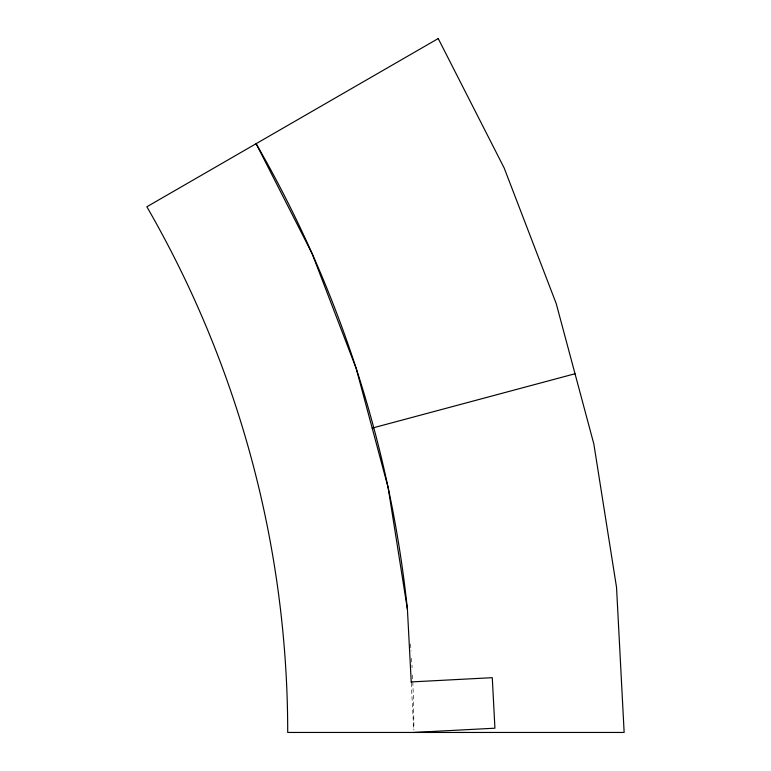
<?xml version="1.0" encoding="UTF-8"?>
<svg xmlns="http://www.w3.org/2000/svg" width="771" height="771" viewBox="0 0 771 771"><rect width="100%" height="100%" fill="white"/><g stroke="black" fill="none" stroke-linecap="round" stroke-linejoin="round"><path stroke-width="0.58" stroke-dasharray="3.85 2.89" d="M411.29 683.125L413.748 730.06M410.538 643.92A1177.529 1177.529 0 0 1 411.059 651.09M411.531 658.261A1177.529 1177.529 0 0 1 412.1 667.831M412.475 675.01A1177.529 1177.529 0 0 1 413.873 730.06"/><path stroke-width="1.16" d="M372.191 428.098L575.021 373.752M411.222 681.93L492.284 677.68L494.924 728.2L413.873 732.45M407.425 609.369L388.141 487.629L356.241 368.577L312.072 253.505L256.117 143.685A1177.529 1177.529 0 0 1 407.425 609.369L411.242 682.258M438.217 38.55L146.856 206.773A1051.365 1051.365 0 0 1 287.708 732.45L624.144 732.45L616.54 587.386L593.824 443.913L556.219 303.601L504.167 167.982L438.217 38.55"/></g></svg>
